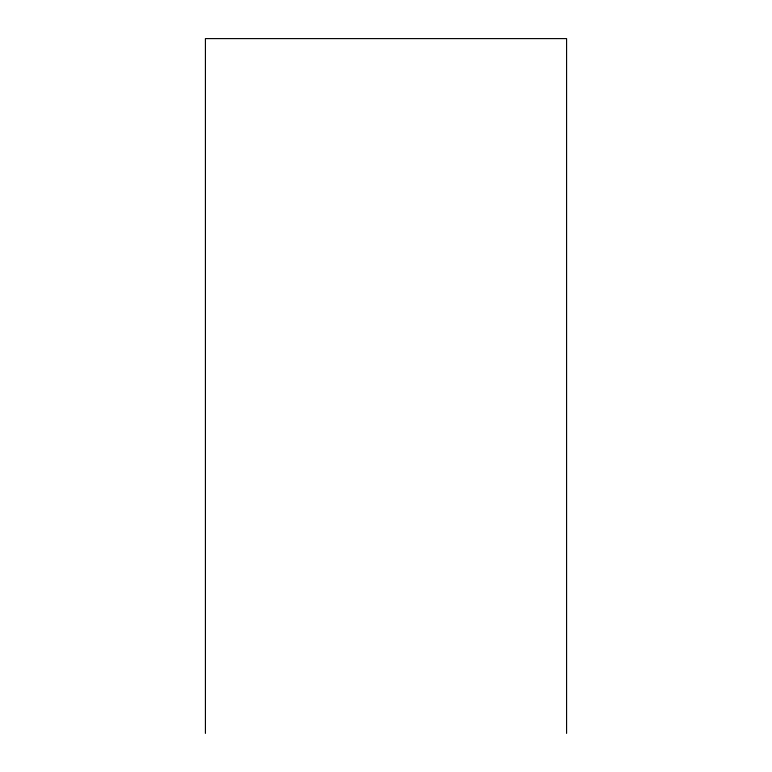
<?xml version="1.0" encoding="UTF-8"?>
<svg xmlns="http://www.w3.org/2000/svg" width="772" height="772" viewBox="0 0 772 772"><rect width="100%" height="100%" fill="white"/><g stroke="black" fill="none" stroke-linecap="round" stroke-linejoin="round"><path stroke-width="1.16" d="M566.58 733.4L566.58 38.6L205.42 38.6L205.42 733.4"/></g></svg>
